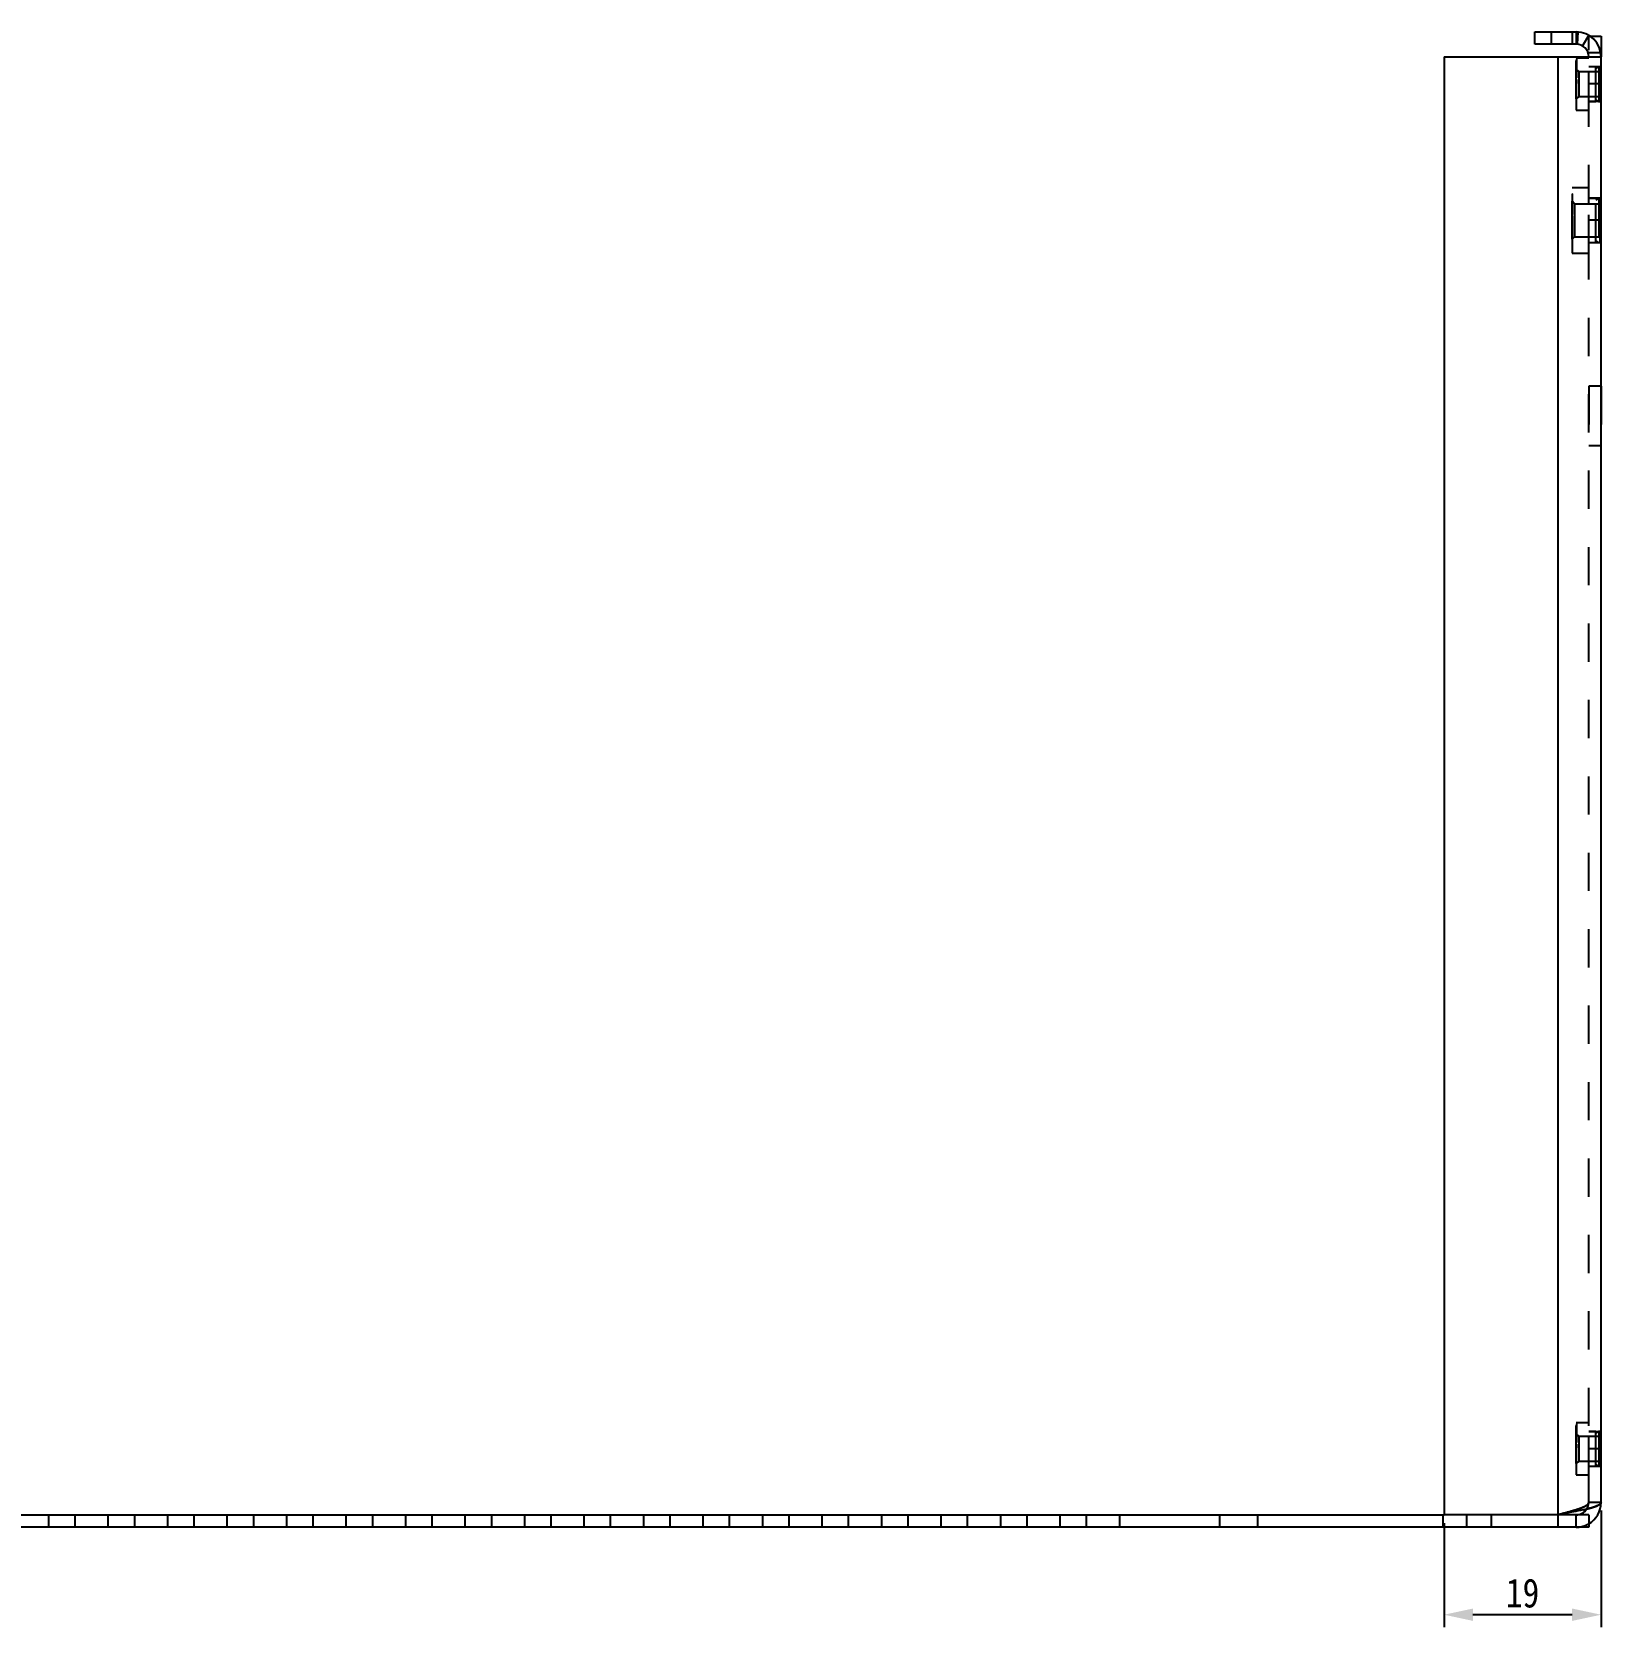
# Model space of a CAD drawing. Header units: millimetres. Extents: x -177 to 18421, y -5017 to 3255.
# Drawn here: x 13951.5 to 14141.4, y 1506.1 to 1699.2 of the extents above; entities that cross this region are included whole.
import ezdxf

# ---------------------------------------------------------------- set-up
doc = ezdxf.new("R2010")
doc.units = ezdxf.units.MM
doc.header["$LTSCALE"] = 46.255
doc.header["$PDMODE"] = 3
doc.header["$PDSIZE"] = 8
doc.linetypes.add('HIDDEN', pattern=[0.2, 0.1, -0.1])
doc.layers.get('0').update_dxf_attribs({"linetype": 'CONTINUOUS'})
doc.layers.get('Defpoints').update_dxf_attribs({"linetype": 'CONTINUOUS'})
doc.layers.add('02___PRT_ALL_AXES', color=7, linetype='CONTINUOUS')
doc.layers.add('DEFAULT_2', color=8, linetype='HIDDEN')
doc.styles.get("Standard").update_dxf_attribs({"font": 'txt', "width": 0.85})
doc.dimstyles.new('DIMSTYLE_1', dxfattribs={"dimtxt": 3.5, "dimasz": 3.5, "dimexe": 1.5, "dimexo": 1, "dimgap": 0.875, "dimtad": 1, "dimdsep": 46, "dimtxsty": 'Standard', "dimblk": '_FILLED', "dimcen": 0.09, "dimadec": 0, "dimazin": 0, "dimtp": 0.01, "dimtm": 0.01, "dimtfac": 1, "dimtofl": 0, "dimtmove": 0, "dimatfit": 3, "dimldrblk": '_FILLED', "dimfxl": 0, "dimtolj": 1, "dimarcsym": 0})

# ---------------------------------------------------------------- blocks, each defined once
blk = doc.blocks.new('_FILLED')
at = {"color": 0, "linetype": 'ByBlock'}
blk.add_solid([(0, 0), (-1, 0.214), (-1, -0.214)], dxfattribs=at)
blk = doc.blocks.new('*D189')
at = {"color": 0, "linetype": 'Continuous', "lineweight": -2, "transparency": 16777216}
for p, q in [((14141.36, 1520.18), (14141.36, 1506.08)), ((14122.36, 1518.68), (14122.36, 1506.08)), ((14137.86, 1507.58), (14125.86, 1507.58))]:
    blk.add_line(p, q, dxfattribs=at)
at = {"layer": 'Defpoints', "color": 0, "linetype": 'Continuous', "transparency": 16777216}
for p in [(14122.36, 1519.68), (14141.36, 1521.18), (14122.36, 1507.58)]:
    blk.add_point(p, dxfattribs=at)
at = {"color": 0, "linetype": 'Continuous', "lineweight": -2, "transparency": 16777216, "xscale": 3.5, "yscale": 3.5, "zscale": 3.5, "rotation": 180}
blk.add_blockref('_FILLED', (14122.36, 1507.58), dxfattribs=at)
at = {"color": 0, "linetype": 'Continuous', "lineweight": -2, "transparency": 16777216, "xscale": 3.5, "yscale": 3.5, "zscale": 3.5}
blk.add_blockref('_FILLED', (14141.36, 1507.58), dxfattribs=at)
at = {"color": 0, "linetype": 'Continuous', "transparency": 16777216, "insert": (14131.86, 1511.96), "char_height": 3.5, "width": 8.5, "attachment_point": 2}
blk.add_mtext('\\A1;19', dxfattribs=at)

msp = doc.modelspace()

# ---------------------------------------------------------------- linework, layer by layer
at = {"color": 3, "linetype": 'Continuous'}
for p, q in [((14133.362, 1699.177), (14138.362, 1699.177)), ((14141.362, 1698.677), (14141.362, 1696.677)), ((14122.362, 1696.177), (14141.362, 1696.177)), ((14122.362, 1696.177), (14122.362, 1519.677)), ((14136.162, 1519.677), (14136.162, 1696.177)), ((14141.362, 1521.177), (14141.362, 1696.177)), ((14136.162, 1519.677), (14122.362, 1519.677)), ((14139.862, 1518.177), (13844.662, 1518.177))]:
    msp.add_line(p, q, dxfattribs=at)
at = {"color": 7, "linetype": 'Continuous'}
for p, q in [((14133.362, 1697.677), (14133.362, 1699.177)), ((14138.362, 1697.677), (14133.362, 1697.677)), ((14135.362, 1697.677), (14135.362, 1699.177)), ((14138.362, 1699.177), (14138.362, 1697.677)), ((14138.535, 1699.172), (14138.448, 1697.674)), ((14139.862, 1698.775), (14139.112, 1697.476)), ((14139.979, 1698.677), (14141.362, 1698.677)), ((13862.261, 1519.677), (14122.263, 1519.677)), ((14095.212, 1518.177), (14095.212, 1519.677)), ((14099.803, 1518.177), (14099.803, 1519.677)), ((14122.263, 1518.177), (14122.263, 1519.677)), ((14139.862, 1519.677), (14136.162, 1519.677)), ((14136.162, 1518.177), (14136.162, 1519.677)), ((14139.862, 1519.677), (14139.862, 1518.177))]:
    msp.add_line(p, q, dxfattribs=at)
at = {"color": 3, "linetype": 'Continuous'}
for centre, start, end in [((14138.362, 1696.177), 0, 90), ((14138.362, 1521.177), 300, 0)]:
    msp.add_arc(centre, 3, start, end, dxfattribs=at)
at = {"color": 7, "linetype": 'Continuous'}
for centre, start, end in [((14138.362, 1696.177), 0, 90), ((14138.362, 1521.177), 270, 327.53166)]:
    msp.add_arc(centre, 1.5, start, end, dxfattribs=at)
at = {"color": 3, "linetype": 'Continuous'}
msp.add_open_spline([(14137.769, 1519.977), (14137.234, 1519.873), (14136.698, 1519.775), (14136.162, 1519.677)], degree=3, dxfattribs=at)
for points, knots in [([(14139.219, 1520.277), (14139.106, 1520.251), (14138.624, 1520.145), (14138.14, 1520.048), (14137.769, 1519.977)], [0, 0, 0, 0, 0.2348807, 1, 1, 1, 1]), ([(14140.08, 1520.492), (14140.014, 1520.473), (14139.728, 1520.396), (14139.44, 1520.327), (14139.219, 1520.277)], [0, 0, 0, 0, 0.2315353, 1, 1, 1, 1]), ([(14141.362, 1521.177), (14141.362, 1521.018), (14140.827, 1520.699), (14140.405, 1520.582), (14140.08, 1520.492)], [0, 0, 0, 0, 0.3203316, 1, 1, 1, 1])]:
    msp.add_open_spline(points, degree=3, knots=knots, dxfattribs=at)
at = {"layer": '02___PRT_ALL_AXES', "color": 8, "linetype": 'HIDDEN'}
for p, q in [((14138.362, 1696.052), (14139.862, 1696.052)), ((14139.862, 1689.702), (14139.862, 1696.052)), ((14138.662, 1694.377), (14141.232, 1694.377)), ((14139.862, 1694.987), (14140.712, 1694.987)), ((14139.862, 1694.977), (14141.362, 1694.977)), ((14140.712, 1694.787), (14141.102, 1694.987)), ((14140.712, 1690.767), (14140.712, 1694.987)), ((14141.102, 1694.987), (14141.232, 1694.987)), ((14141.102, 1694.987), (14141.102, 1690.767)), ((14141.232, 1690.767), (14141.232, 1694.987)), ((14141.362, 1690.777), (14141.362, 1694.977)), ((14138.362, 1692.877), (14138.362, 1689.702)), ((14141.362, 1692.877), (14139.862, 1692.877)), ((14138.362, 1689.702), (14139.862, 1689.702)), ((14138.662, 1691.377), (14141.232, 1691.377)), ((14139.862, 1690.777), (14141.362, 1690.777)), ((14139.862, 1690.767), (14140.712, 1690.767)), ((14140.712, 1690.967), (14141.102, 1690.767)), ((14141.102, 1690.767), (14141.232, 1690.767)), ((14137.862, 1680.352), (14139.862, 1680.352)), ((14139.862, 1672.402), (14139.862, 1680.352)), ((14138.162, 1678.377), (14141.232, 1678.377)), ((14139.862, 1679.077), (14141.362, 1679.077)), ((14139.862, 1679.067), (14140.712, 1679.067)), ((14140.712, 1678.867), (14141.102, 1679.067)), ((14140.712, 1673.687), (14140.712, 1679.067)), ((14141.102, 1679.067), (14141.232, 1679.067)), ((14141.102, 1679.067), (14141.102, 1673.687)), ((14141.232, 1673.687), (14141.232, 1679.067)), ((14141.362, 1673.677), (14141.362, 1679.077)), ((14137.862, 1676.377), (14137.862, 1672.402)), ((14141.362, 1676.377), (14139.862, 1676.377)), ((14138.162, 1674.377), (14141.232, 1674.377)), ((14137.862, 1672.402), (14139.862, 1672.402)), ((14139.862, 1673.687), (14140.712, 1673.687)), ((14139.862, 1673.677), (14141.362, 1673.677)), ((14140.712, 1673.887), (14141.102, 1673.687)), ((14141.102, 1673.687), (14141.232, 1673.687)), ((14141.362, 1656.277), (14139.862, 1656.277)), ((14139.862, 1656.277), (14139.862, 1649.077)), ((14141.362, 1656.277), (14141.362, 1649.077)), ((14141.362, 1649.077), (14139.862, 1649.077)), ((14138.362, 1530.852), (14139.862, 1530.852)), ((14139.862, 1524.502), (14139.862, 1530.852)), ((14139.862, 1529.787), (14140.712, 1529.787)), ((14139.862, 1529.777), (14141.362, 1529.777)), ((14140.712, 1529.587), (14141.102, 1529.787)), ((14140.712, 1525.567), (14140.712, 1529.787)), ((14141.102, 1529.787), (14141.232, 1529.787)), ((14141.102, 1529.787), (14141.102, 1525.567)), ((14141.232, 1525.567), (14141.232, 1529.787)), ((14141.362, 1525.579), (14141.362, 1529.775)), ((14138.362, 1527.677), (14138.362, 1524.502)), ((14138.662, 1529.177), (14141.232, 1529.177)), ((14141.362, 1527.677), (14139.862, 1527.677)), ((14138.662, 1526.177), (14141.232, 1526.177)), ((14139.862, 1525.577), (14141.362, 1525.577)), ((14139.862, 1525.567), (14140.712, 1525.567)), ((14140.712, 1525.767), (14141.102, 1525.567)), ((14141.102, 1525.567), (14141.232, 1525.567)), ((14138.362, 1524.502), (14139.862, 1524.502))]:
    msp.add_line(p, q, dxfattribs=at)
at = {"layer": 'DEFAULT_2', "color": 8, "linetype": 'HIDDEN'}
for p, q in [((14137.862, 1699.177), (14137.862, 1697.677)), ((14139.862, 1698.677), (14139.979, 1698.677)), ((14139.862, 1521.177), (14139.862, 1698.677)), ((14138.362, 1691.077), (14138.362, 1696.052)), ((14138.362, 1695.9), (14138.412, 1695.9)), ((14138.362, 1695.809), (14138.412, 1695.809)), ((14138.362, 1695.733), (14138.412, 1695.733)), ((14138.362, 1695.679), (14138.412, 1695.679)), ((14138.362, 1695.641), (14138.412, 1695.641)), ((14138.412, 1693.614), (14138.412, 1695.9)), ((14139.862, 1696.677), (14141.362, 1696.677)), ((14141.362, 1696.677), (14141.362, 1696.177)), ((14138.362, 1695.36), (14138.412, 1695.36)), ((14138.362, 1695.31), (14138.412, 1695.31)), ((14138.362, 1695.295), (14138.412, 1695.295)), ((14138.362, 1695.278), (14138.412, 1695.278)), ((14138.362, 1695.236), (14138.412, 1695.236)), ((14138.362, 1695.234), (14138.412, 1695.234)), ((14138.362, 1695.231), (14138.412, 1695.231)), ((14138.362, 1695.229), (14138.412, 1695.229)), ((14138.362, 1695.212), (14138.412, 1695.212)), ((14138.362, 1695.208), (14138.412, 1695.208)), ((14138.362, 1695.205), (14138.412, 1695.205)), ((14138.362, 1695.203), (14138.412, 1695.203)), ((14138.362, 1695.2), (14138.412, 1695.2)), ((14138.362, 1695.197), (14138.412, 1695.197)), ((14138.362, 1695.169), (14138.412, 1695.169)), ((14138.362, 1695.163), (14138.412, 1695.163)), ((14138.362, 1695.155), (14138.412, 1695.155)), ((14138.362, 1695.154), (14138.412, 1695.154)), ((14138.362, 1695.142), (14138.412, 1695.142)), ((14138.362, 1695.126), (14138.412, 1695.126)), ((14138.362, 1695.12), (14138.412, 1695.12)), ((14138.362, 1695.113), (14138.412, 1695.113)), ((14138.362, 1695.112), (14138.412, 1695.112)), ((14138.362, 1695.101), (14138.412, 1695.101)), ((14138.362, 1695.1), (14138.412, 1695.1)), ((14138.362, 1695.093), (14138.412, 1695.093)), ((14138.362, 1695.074), (14138.412, 1695.074)), ((14138.362, 1695.058), (14138.412, 1695.058)), ((14138.362, 1695.057), (14138.412, 1695.057)), ((14138.362, 1695.047), (14138.412, 1695.047)), ((14138.362, 1695.034), (14138.412, 1695.034)), ((14138.362, 1695.031), (14138.412, 1695.031)), ((14138.362, 1695.027), (14138.412, 1695.027)), ((14138.362, 1695.016), (14138.412, 1695.016)), ((14138.362, 1695.015), (14138.412, 1695.015)), ((14138.362, 1695.007), (14138.412, 1695.007)), ((14138.362, 1695.004), (14138.412, 1695.004)), ((14138.362, 1694.985), (14138.412, 1694.985)), ((14138.362, 1694.983), (14138.412, 1694.983)), ((14138.362, 1694.982), (14138.412, 1694.982)), ((14138.362, 1694.979), (14138.412, 1694.979)), ((14138.362, 1694.971), (14138.412, 1694.971)), ((14138.362, 1694.967), (14138.412, 1694.967)), ((14138.362, 1694.96), (14138.412, 1694.96)), ((14138.362, 1694.957), (14138.412, 1694.957)), ((14138.362, 1694.935), (14138.412, 1694.935)), ((14138.362, 1694.922), (14138.412, 1694.922)), ((14138.362, 1694.91), (14138.412, 1694.91)), ((14138.362, 1694.907), (14138.412, 1694.907)), ((14138.362, 1694.899), (14138.412, 1694.899)), ((14138.362, 1694.896), (14138.412, 1694.896)), ((14138.362, 1694.893), (14138.412, 1694.893)), ((14138.362, 1694.891), (14138.412, 1694.891)), ((14138.362, 1694.882), (14138.412, 1694.882)), ((14138.362, 1694.878), (14138.412, 1694.878)), ((14138.362, 1694.855), (14138.412, 1694.855)), ((14138.362, 1694.852), (14138.412, 1694.852)), ((14138.362, 1694.821), (14138.412, 1694.821)), ((14138.362, 1694.814), (14138.412, 1694.814)), ((14138.362, 1694.801), (14138.412, 1694.801)), ((14138.362, 1694.799), (14138.412, 1694.799)), ((14138.362, 1694.794), (14138.412, 1694.794)), ((14138.362, 1694.769), (14138.412, 1694.769)), ((14138.362, 1694.759), (14138.412, 1694.759)), ((14138.362, 1694.756), (14138.412, 1694.756)), ((14138.362, 1694.726), (14138.412, 1694.726)), ((14138.362, 1694.715), (14138.412, 1694.715)), ((14138.362, 1694.698), (14138.412, 1694.698)), ((14138.662, 1694.377), (14138.362, 1694.677)), ((14138.362, 1694.662), (14138.412, 1694.662)), ((14138.362, 1694.654), (14138.412, 1694.654)), ((14138.362, 1694.605), (14138.412, 1694.605)), ((14138.362, 1694.602), (14138.412, 1694.602)), ((14138.362, 1694.547), (14138.412, 1694.547)), ((14138.362, 1694.537), (14138.412, 1694.537)), ((14138.362, 1694.519), (14138.412, 1694.519)), ((14138.362, 1694.512), (14138.412, 1694.512)), ((14138.362, 1694.506), (14138.412, 1694.506)), ((14138.362, 1694.49), (14138.412, 1694.49)), ((14138.362, 1694.485), (14138.412, 1694.485)), ((14138.362, 1694.476), (14138.412, 1694.476)), ((14138.362, 1694.461), (14138.412, 1694.461)), ((14138.362, 1694.444), (14138.412, 1694.444)), ((14138.362, 1694.423), (14138.412, 1694.423)), ((14138.362, 1694.419), (14138.412, 1694.419)), ((14138.362, 1694.409), (14138.412, 1694.409)), ((14138.362, 1694.399), (14138.412, 1694.399)), ((14138.362, 1694.395), (14138.412, 1694.395)), ((14138.362, 1694.264), (14138.412, 1694.264)), ((14138.362, 1694.264), (14138.412, 1694.264)), ((14138.362, 1694.223), (14138.412, 1694.223)), ((14138.362, 1694.196), (14138.412, 1694.196)), ((14138.362, 1694.126), (14138.412, 1694.126)), ((14138.362, 1693.874), (14138.412, 1693.874)), ((14138.362, 1693.814), (14138.412, 1693.814)), ((14138.362, 1693.801), (14138.412, 1693.801)), ((14138.362, 1693.779), (14138.412, 1693.779)), ((14138.362, 1693.703), (14138.412, 1693.703)), ((14138.362, 1693.649), (14138.412, 1693.649)), ((14138.362, 1693.614), (14138.412, 1693.614)), ((14138.662, 1694.377), (14138.662, 1691.377)), ((14138.362, 1693.419), (14138.412, 1693.419)), ((14138.362, 1693.408), (14138.412, 1693.408)), ((14138.362, 1693.403), (14138.412, 1693.403)), ((14138.362, 1693.374), (14138.412, 1693.374)), ((14138.362, 1693.362), (14138.412, 1693.362)), ((14138.362, 1693.342), (14138.412, 1693.342)), ((14138.362, 1693.335), (14138.412, 1693.335)), ((14138.362, 1693.325), (14138.412, 1693.325)), ((14138.362, 1693.324), (14138.412, 1693.324)), ((14138.362, 1693.317), (14138.412, 1693.317)), ((14138.362, 1693.315), (14138.412, 1693.315)), ((14138.362, 1693.306), (14138.412, 1693.306)), ((14138.362, 1693.304), (14138.412, 1693.304)), ((14138.362, 1693.291), (14138.412, 1693.291)), ((14138.362, 1693.262), (14138.412, 1693.262)), ((14138.362, 1693.261), (14138.412, 1693.261)), ((14138.362, 1693.26), (14138.412, 1693.26)), ((14138.362, 1693.258), (14138.412, 1693.258)), ((14138.362, 1693.25), (14138.412, 1693.25)), ((14138.362, 1693.244), (14138.412, 1693.244)), ((14138.362, 1693.234), (14138.412, 1693.234)), ((14138.362, 1693.21), (14138.412, 1693.21)), ((14138.362, 1693.204), (14138.412, 1693.204)), ((14138.362, 1693.203), (14138.412, 1693.203)), ((14138.362, 1693.196), (14138.412, 1693.196)), ((14138.362, 1693.165), (14138.412, 1693.165)), ((14138.362, 1693.156), (14138.412, 1693.156)), ((14138.362, 1693.144), (14138.412, 1693.144)), ((14138.362, 1693.139), (14138.412, 1693.139)), ((14138.362, 1693.135), (14138.412, 1693.135)), ((14138.362, 1693.122), (14138.412, 1693.122)), ((14138.362, 1693.093), (14138.412, 1693.093)), ((14138.362, 1693.092), (14138.412, 1693.092)), ((14138.362, 1693.09), (14138.412, 1693.09)), ((14138.362, 1693.083), (14138.412, 1693.083)), ((14138.362, 1693.082), (14138.412, 1693.082)), ((14138.362, 1693.076), (14138.412, 1693.076)), ((14138.362, 1693.055), (14138.412, 1693.055)), ((14138.362, 1693.048), (14138.412, 1693.048)), ((14138.362, 1693.04), (14138.412, 1693.04)), ((14138.362, 1693.029), (14138.412, 1693.029)), ((14138.362, 1693.024), (14138.412, 1693.024)), ((14138.362, 1693.022), (14138.412, 1693.022)), ((14138.362, 1693.021), (14138.412, 1693.021)), ((14138.362, 1693.017), (14138.412, 1693.017)), ((14138.362, 1692.984), (14138.412, 1692.984)), ((14138.362, 1692.976), (14138.412, 1692.976)), ((14138.362, 1692.97), (14138.412, 1692.97)), ((14138.362, 1692.954), (14138.412, 1692.954)), ((14138.362, 1692.949), (14138.412, 1692.949)), ((14138.362, 1692.943), (14138.412, 1692.943)), ((14138.362, 1692.94), (14138.412, 1692.94)), ((14138.412, 1692.94), (14138.412, 1693.419)), ((14138.662, 1691.377), (14138.362, 1691.077)), ((14137.862, 1674.077), (14137.862, 1680.352)), ((14137.862, 1679.594), (14137.912, 1679.594)), ((14137.862, 1679.517), (14137.912, 1679.517)), ((14137.862, 1679.31), (14137.912, 1679.31)), ((14137.862, 1679.296), (14137.912, 1679.296)), ((14137.862, 1679.232), (14137.912, 1679.232)), ((14137.862, 1679.13), (14137.912, 1679.13)), ((14137.862, 1679.097), (14137.912, 1679.097)), ((14137.862, 1679.041), (14137.912, 1679.041)), ((14137.862, 1679.039), (14137.912, 1679.039)), ((14137.862, 1679.006), (14137.912, 1679.006)), ((14137.862, 1678.991), (14137.912, 1678.991)), ((14137.862, 1678.958), (14137.912, 1678.958)), ((14137.862, 1678.932), (14137.912, 1678.932)), ((14137.862, 1678.902), (14137.912, 1678.902)), ((14137.862, 1678.893), (14137.912, 1678.893)), ((14137.862, 1678.836), (14137.912, 1678.836)), ((14137.862, 1678.834), (14137.912, 1678.834)), ((14137.862, 1678.829), (14137.912, 1678.829)), ((14137.862, 1678.78), (14137.912, 1678.78)), ((14137.862, 1678.775), (14137.912, 1678.775)), ((14137.862, 1678.77), (14137.912, 1678.77)), ((14137.862, 1678.769), (14137.912, 1678.769)), ((14137.862, 1678.749), (14137.912, 1678.749)), ((14137.862, 1678.735), (14137.912, 1678.735)), ((14137.862, 1678.729), (14137.912, 1678.729)), ((14137.862, 1678.726), (14137.912, 1678.726)), ((14137.862, 1678.706), (14137.912, 1678.706)), ((14137.862, 1678.702), (14137.912, 1678.702)), ((14138.162, 1678.377), (14137.862, 1678.677)), ((14137.862, 1678.674), (14137.912, 1678.674)), ((14137.862, 1678.671), (14137.912, 1678.671)), ((14137.862, 1678.665), (14137.912, 1678.665)), ((14137.862, 1678.662), (14137.912, 1678.662)), ((14137.862, 1678.637), (14137.912, 1678.637)), ((14137.862, 1678.635), (14137.912, 1678.635)), ((14137.862, 1678.59), (14137.912, 1678.59)), ((14137.862, 1678.559), (14137.912, 1678.559)), ((14137.862, 1678.497), (14137.912, 1678.497)), ((14137.862, 1678.486), (14137.912, 1678.486)), ((14137.862, 1678.425), (14137.912, 1678.425)), ((14137.862, 1678.249), (14137.912, 1678.249)), ((14137.862, 1678.196), (14137.912, 1678.196)), ((14137.862, 1678.177), (14137.912, 1678.177)), ((14137.862, 1678.162), (14137.912, 1678.162)), ((14137.862, 1678.134), (14137.912, 1678.134)), ((14137.862, 1678.1), (14137.912, 1678.1)), ((14137.862, 1678.066), (14137.912, 1678.066)), ((14137.912, 1677.069), (14137.912, 1679.594)), ((14138.162, 1678.377), (14138.162, 1674.377)), ((14137.862, 1677.906), (14137.912, 1677.906)), ((14137.862, 1677.82), (14137.912, 1677.82)), ((14137.862, 1677.813), (14137.912, 1677.813)), ((14137.862, 1677.775), (14137.912, 1677.775)), ((14137.862, 1677.765), (14137.912, 1677.765)), ((14137.862, 1677.661), (14137.912, 1677.661)), ((14137.862, 1677.649), (14137.912, 1677.649)), ((14137.862, 1677.577), (14137.912, 1677.577)), ((14137.862, 1677.357), (14137.912, 1677.357)), ((14137.862, 1677.313), (14137.912, 1677.313)), ((14137.862, 1677.265), (14137.912, 1677.265)), ((14137.862, 1677.238), (14137.912, 1677.238)), ((14137.862, 1677.208), (14137.912, 1677.208)), ((14137.862, 1677.095), (14137.912, 1677.095)), ((14137.862, 1677.069), (14137.912, 1677.069)), ((14137.862, 1676.898), (14137.912, 1676.898)), ((14137.862, 1676.89), (14137.912, 1676.89)), ((14137.862, 1676.879), (14137.912, 1676.879)), ((14137.862, 1676.858), (14137.912, 1676.858)), ((14137.862, 1676.836), (14137.912, 1676.836)), ((14137.862, 1676.821), (14137.912, 1676.821)), ((14137.862, 1676.819), (14137.912, 1676.819)), ((14137.862, 1676.816), (14137.912, 1676.816)), ((14137.862, 1676.801), (14137.912, 1676.801)), ((14137.862, 1676.79), (14137.912, 1676.79)), ((14137.862, 1676.787), (14137.912, 1676.787)), ((14137.862, 1676.767), (14137.912, 1676.767)), ((14137.862, 1676.758), (14137.912, 1676.758)), ((14137.862, 1676.748), (14137.912, 1676.748)), ((14137.862, 1676.746), (14137.912, 1676.746)), ((14137.862, 1676.744), (14137.912, 1676.744)), ((14137.862, 1676.73), (14137.912, 1676.73)), ((14137.862, 1676.729), (14137.912, 1676.729)), ((14137.862, 1676.719), (14137.912, 1676.719)), ((14137.862, 1676.703), (14137.912, 1676.703)), ((14137.862, 1676.7), (14137.912, 1676.7)), ((14137.862, 1676.694), (14137.912, 1676.694)), ((14137.862, 1676.684), (14137.912, 1676.684)), ((14137.862, 1676.661), (14137.912, 1676.661)), ((14137.862, 1676.639), (14137.912, 1676.639)), ((14137.862, 1676.628), (14137.912, 1676.628)), ((14137.862, 1676.619), (14137.912, 1676.619)), ((14137.862, 1676.61), (14137.912, 1676.61)), ((14137.862, 1676.587), (14137.912, 1676.587)), ((14137.862, 1676.577), (14137.912, 1676.577)), ((14137.862, 1676.571), (14137.912, 1676.571)), ((14137.862, 1676.568), (14137.912, 1676.568)), ((14137.862, 1676.565), (14137.912, 1676.565)), ((14137.862, 1676.551), (14137.912, 1676.551)), ((14137.862, 1676.53), (14137.912, 1676.53)), ((14137.862, 1676.528), (14137.912, 1676.528)), ((14137.862, 1676.526), (14137.912, 1676.526)), ((14137.862, 1676.517), (14137.912, 1676.517)), ((14137.862, 1676.515), (14137.912, 1676.515)), ((14137.862, 1676.513), (14137.912, 1676.513)), ((14137.862, 1676.509), (14137.912, 1676.509)), ((14137.862, 1676.508), (14137.912, 1676.508)), ((14137.862, 1676.498), (14137.912, 1676.498)), ((14137.862, 1676.482), (14137.912, 1676.482)), ((14137.862, 1676.458), (14137.912, 1676.458)), ((14137.862, 1676.452), (14137.912, 1676.452)), ((14137.862, 1676.439), (14137.912, 1676.439)), ((14137.862, 1676.439), (14137.912, 1676.439)), ((14137.862, 1676.433), (14137.912, 1676.433)), ((14137.862, 1676.433), (14137.912, 1676.433)), ((14137.912, 1676.433), (14137.912, 1676.898)), ((14138.162, 1674.377), (14137.862, 1674.077)), ((14138.362, 1525.877), (14138.362, 1530.852)), ((14138.362, 1530.7), (14138.412, 1530.7)), ((14138.362, 1530.609), (14138.412, 1530.609)), ((14138.362, 1530.533), (14138.412, 1530.533)), ((14138.362, 1530.479), (14138.412, 1530.479)), ((14138.362, 1530.441), (14138.412, 1530.441)), ((14138.362, 1530.16), (14138.412, 1530.16)), ((14138.362, 1530.11), (14138.412, 1530.11)), ((14138.362, 1530.095), (14138.412, 1530.095)), ((14138.362, 1530.078), (14138.412, 1530.078)), ((14138.362, 1530.036), (14138.412, 1530.036)), ((14138.362, 1530.034), (14138.412, 1530.034)), ((14138.362, 1530.031), (14138.412, 1530.031)), ((14138.362, 1530.029), (14138.412, 1530.029)), ((14138.362, 1530.012), (14138.412, 1530.012)), ((14138.362, 1530.008), (14138.412, 1530.008)), ((14138.362, 1530.005), (14138.412, 1530.005)), ((14138.362, 1530.003), (14138.412, 1530.003)), ((14138.362, 1530), (14138.412, 1530)), ((14138.362, 1529.997), (14138.412, 1529.997)), ((14138.362, 1529.969), (14138.412, 1529.969)), ((14138.362, 1529.963), (14138.412, 1529.963)), ((14138.362, 1529.955), (14138.412, 1529.955)), ((14138.362, 1529.954), (14138.412, 1529.954)), ((14138.362, 1529.942), (14138.412, 1529.942)), ((14138.362, 1529.926), (14138.412, 1529.926)), ((14138.362, 1529.92), (14138.412, 1529.92)), ((14138.362, 1529.913), (14138.412, 1529.913)), ((14138.362, 1529.912), (14138.412, 1529.912)), ((14138.362, 1529.901), (14138.412, 1529.901)), ((14138.362, 1529.9), (14138.412, 1529.9)), ((14138.362, 1529.893), (14138.412, 1529.893)), ((14138.362, 1529.874), (14138.412, 1529.874)), ((14138.362, 1529.858), (14138.412, 1529.858)), ((14138.362, 1529.857), (14138.412, 1529.857)), ((14138.362, 1529.847), (14138.412, 1529.847)), ((14138.362, 1529.834), (14138.412, 1529.834)), ((14138.362, 1529.831), (14138.412, 1529.831)), ((14138.362, 1529.827), (14138.412, 1529.827)), ((14138.362, 1529.816), (14138.412, 1529.816)), ((14138.362, 1529.815), (14138.412, 1529.815)), ((14138.362, 1529.807), (14138.412, 1529.807)), ((14138.362, 1529.804), (14138.412, 1529.804)), ((14138.362, 1529.785), (14138.412, 1529.785)), ((14138.362, 1529.783), (14138.412, 1529.783)), ((14138.362, 1529.782), (14138.412, 1529.782)), ((14138.362, 1529.779), (14138.412, 1529.779)), ((14138.362, 1529.771), (14138.412, 1529.771)), ((14138.362, 1529.767), (14138.412, 1529.767)), ((14138.362, 1529.76), (14138.412, 1529.76)), ((14138.362, 1529.757), (14138.412, 1529.757)), ((14138.362, 1529.735), (14138.412, 1529.735)), ((14138.362, 1529.722), (14138.412, 1529.722)), ((14138.362, 1529.71), (14138.412, 1529.71)), ((14138.362, 1529.707), (14138.412, 1529.707)), ((14138.362, 1529.699), (14138.412, 1529.699)), ((14138.362, 1529.696), (14138.412, 1529.696)), ((14138.362, 1529.693), (14138.412, 1529.693)), ((14138.362, 1529.691), (14138.412, 1529.691)), ((14138.362, 1529.682), (14138.412, 1529.682)), ((14138.362, 1529.678), (14138.412, 1529.678)), ((14138.362, 1529.655), (14138.412, 1529.655)), ((14138.362, 1529.652), (14138.412, 1529.652)), ((14138.362, 1529.621), (14138.412, 1529.621)), ((14138.362, 1529.614), (14138.412, 1529.614)), ((14138.362, 1529.601), (14138.412, 1529.601)), ((14138.362, 1529.599), (14138.412, 1529.599)), ((14138.362, 1529.594), (14138.412, 1529.594)), ((14138.362, 1529.569), (14138.412, 1529.569)), ((14138.362, 1529.559), (14138.412, 1529.559)), ((14138.362, 1529.556), (14138.412, 1529.556)), ((14138.362, 1529.526), (14138.412, 1529.526)), ((14138.362, 1529.515), (14138.412, 1529.515)), ((14138.362, 1529.498), (14138.412, 1529.498)), ((14138.662, 1529.177), (14138.362, 1529.477)), ((14138.362, 1529.462), (14138.412, 1529.462)), ((14138.362, 1529.454), (14138.412, 1529.454)), ((14138.362, 1529.405), (14138.412, 1529.405)), ((14138.362, 1529.402), (14138.412, 1529.402)), ((14138.362, 1529.347), (14138.412, 1529.347)), ((14138.362, 1529.337), (14138.412, 1529.337)), ((14138.362, 1529.319), (14138.412, 1529.319)), ((14138.362, 1529.312), (14138.412, 1529.312)), ((14138.412, 1528.414), (14138.412, 1530.7)), ((14138.362, 1529.306), (14138.412, 1529.306)), ((14138.362, 1529.29), (14138.412, 1529.29)), ((14138.362, 1529.285), (14138.412, 1529.285)), ((14138.362, 1529.276), (14138.412, 1529.276)), ((14138.362, 1529.261), (14138.412, 1529.261)), ((14138.362, 1529.244), (14138.412, 1529.244)), ((14138.362, 1529.223), (14138.412, 1529.223)), ((14138.362, 1529.219), (14138.412, 1529.219)), ((14138.362, 1529.209), (14138.412, 1529.209)), ((14138.362, 1529.199), (14138.412, 1529.199)), ((14138.362, 1529.195), (14138.412, 1529.195)), ((14138.362, 1529.064), (14138.412, 1529.064)), ((14138.362, 1529.064), (14138.412, 1529.064)), ((14138.362, 1529.023), (14138.412, 1529.023)), ((14138.362, 1528.996), (14138.412, 1528.996)), ((14138.362, 1528.926), (14138.412, 1528.926)), ((14138.362, 1528.674), (14138.412, 1528.674)), ((14138.362, 1528.614), (14138.412, 1528.614)), ((14138.362, 1528.601), (14138.412, 1528.601)), ((14138.362, 1528.579), (14138.412, 1528.579)), ((14138.362, 1528.503), (14138.412, 1528.503)), ((14138.362, 1528.449), (14138.412, 1528.449)), ((14138.362, 1528.414), (14138.412, 1528.414)), ((14138.362, 1528.219), (14138.412, 1528.219)), ((14138.362, 1528.208), (14138.412, 1528.208)), ((14138.362, 1528.203), (14138.412, 1528.203)), ((14138.362, 1528.174), (14138.412, 1528.174)), ((14138.362, 1528.162), (14138.412, 1528.162)), ((14138.362, 1528.142), (14138.412, 1528.142)), ((14138.362, 1528.135), (14138.412, 1528.135)), ((14138.362, 1528.125), (14138.412, 1528.125)), ((14138.362, 1528.124), (14138.412, 1528.124)), ((14138.362, 1528.117), (14138.412, 1528.117)), ((14138.362, 1528.115), (14138.412, 1528.115)), ((14138.362, 1528.106), (14138.412, 1528.106)), ((14138.362, 1528.104), (14138.412, 1528.104)), ((14138.362, 1528.091), (14138.412, 1528.091)), ((14138.362, 1528.062), (14138.412, 1528.062)), ((14138.362, 1528.061), (14138.412, 1528.061)), ((14138.362, 1528.06), (14138.412, 1528.06)), ((14138.362, 1528.058), (14138.412, 1528.058)), ((14138.362, 1528.05), (14138.412, 1528.05)), ((14138.362, 1528.044), (14138.412, 1528.044)), ((14138.362, 1528.034), (14138.412, 1528.034)), ((14138.362, 1528.01), (14138.412, 1528.01)), ((14138.362, 1528.004), (14138.412, 1528.004)), ((14138.362, 1528.003), (14138.412, 1528.003)), ((14138.362, 1527.996), (14138.412, 1527.996)), ((14138.362, 1527.965), (14138.412, 1527.965)), ((14138.362, 1527.956), (14138.412, 1527.956)), ((14138.362, 1527.944), (14138.412, 1527.944)), ((14138.362, 1527.939), (14138.412, 1527.939)), ((14138.362, 1527.935), (14138.412, 1527.935)), ((14138.362, 1527.922), (14138.412, 1527.922)), ((14138.362, 1527.893), (14138.412, 1527.893)), ((14138.362, 1527.892), (14138.412, 1527.892)), ((14138.362, 1527.89), (14138.412, 1527.89)), ((14138.362, 1527.883), (14138.412, 1527.883)), ((14138.362, 1527.882), (14138.412, 1527.882)), ((14138.362, 1527.876), (14138.412, 1527.876)), ((14138.362, 1527.855), (14138.412, 1527.855)), ((14138.362, 1527.848), (14138.412, 1527.848)), ((14138.362, 1527.84), (14138.412, 1527.84)), ((14138.362, 1527.829), (14138.412, 1527.829)), ((14138.362, 1527.824), (14138.412, 1527.824)), ((14138.362, 1527.822), (14138.412, 1527.822)), ((14138.362, 1527.821), (14138.412, 1527.821)), ((14138.362, 1527.817), (14138.412, 1527.817)), ((14138.362, 1527.784), (14138.412, 1527.784)), ((14138.362, 1527.776), (14138.412, 1527.776)), ((14138.362, 1527.77), (14138.412, 1527.77)), ((14138.362, 1527.754), (14138.412, 1527.754)), ((14138.362, 1527.749), (14138.412, 1527.749)), ((14138.362, 1527.743), (14138.412, 1527.743)), ((14138.362, 1527.74), (14138.412, 1527.74)), ((14138.412, 1527.74), (14138.412, 1528.219)), ((14138.662, 1529.177), (14138.662, 1526.177)), ((14138.662, 1526.177), (14138.362, 1525.877)), ((13953.462, 1519.677), (13953.462, 1518.177)), ((13956.662, 1519.677), (13956.662, 1518.177)), ((13960.662, 1519.677), (13960.662, 1518.177)), ((13963.862, 1519.677), (13963.862, 1518.177)), ((13967.862, 1519.677), (13967.862, 1518.177)), ((13971.062, 1519.677), (13971.062, 1518.177)), ((13975.062, 1519.677), (13975.062, 1518.177)), ((13978.262, 1519.677), (13978.262, 1518.177)), ((13982.262, 1519.677), (13982.262, 1518.177)), ((13985.462, 1519.677), (13985.462, 1518.177)), ((13989.462, 1519.677), (13989.462, 1518.177)), ((13992.662, 1519.677), (13992.662, 1518.177)), ((13996.662, 1519.677), (13996.662, 1518.177)), ((13999.862, 1519.677), (13999.862, 1518.177)), ((14003.862, 1519.677), (14003.862, 1518.177)), ((14007.062, 1519.677), (14007.062, 1518.177)), ((14011.062, 1519.677), (14011.062, 1518.177)), ((14014.262, 1519.677), (14014.262, 1518.177)), ((14018.262, 1519.677), (14018.262, 1518.177)), ((14021.462, 1519.677), (14021.462, 1518.177)), ((14025.462, 1519.677), (14025.462, 1518.177)), ((14028.662, 1519.677), (14028.662, 1518.177)), ((14032.662, 1519.677), (14032.662, 1518.177)), ((14035.862, 1519.677), (14035.862, 1518.177)), ((14039.862, 1519.677), (14039.862, 1518.177)), ((14043.062, 1519.677), (14043.062, 1518.177)), ((14047.062, 1519.677), (14047.062, 1518.177)), ((14050.262, 1519.677), (14050.262, 1518.177)), ((14054.262, 1519.677), (14054.262, 1518.177)), ((14057.462, 1519.677), (14057.462, 1518.177)), ((14061.462, 1519.677), (14061.462, 1518.177)), ((14064.662, 1519.677), (14064.662, 1518.177)), ((14068.662, 1519.677), (14068.662, 1518.177)), ((14071.862, 1519.677), (14071.862, 1518.177)), ((14075.862, 1519.677), (14075.862, 1518.177)), ((14079.062, 1519.677), (14079.062, 1518.177)), ((14083.062, 1519.677), (14083.062, 1518.177)), ((14122.263, 1519.677), (14122.362, 1519.677)), ((14125.112, 1518.177), (14125.112, 1519.677)), ((14128.112, 1518.177), (14128.112, 1519.677)), ((14138.362, 1518.177), (14138.362, 1519.677)), ((14141.362, 1521.177), (14139.862, 1521.177))]:
    msp.add_line(p, q, dxfattribs=at)
for centre, radius, start, end in [((14134.216, 1542.374), 22.657, 282.75478, 283.88401), ((14138.362, 1521.177), 1.5, 327.53166, 0), ((14138.362, 1521.177), 3, 270, 300)]:
    msp.add_arc(centre, radius, start, end, dxfattribs=at)
for points, knots in [([(14139.862, 1521.177), (14139.862, 1521.02), (14139.455, 1520.67), (14138.677, 1520.382), (14137.51, 1520.02), (14136.635, 1519.799), (14136.162, 1519.677)], [0, 0, 0, 0, 0.1150481, 0.3322376, 0.6407097, 1, 1, 1, 1]), ([(14136.162, 1519.677), (14136.355, 1519.727), (14137.083, 1519.915), (14137.81, 1520.109), (14138.337, 1520.277)], [0, 0, 0, 0, 0.265019, 1, 1, 1, 1]), ([(14138.337, 1520.277), (14138.413, 1520.301), (14138.689, 1520.392), (14138.963, 1520.492), (14139.155, 1520.577)], [0, 0, 0, 0, 0.2753754, 1, 1, 1, 1]), ([(14139.155, 1520.577), (14139.21, 1520.601), (14139.393, 1520.686), (14139.571, 1520.785), (14139.681, 1520.877)], [0, 0, 0, 0, 0.2936085, 1, 1, 1, 1]), ([(14139.653, 1520.38), (14139.718, 1520.396), (14139.958, 1520.457), (14140.196, 1520.523), (14140.369, 1520.577)], [0, 0, 0, 0, 0.269731, 1, 1, 1, 1]), ([(14139.681, 1520.877), (14139.709, 1520.9), (14139.795, 1520.979), (14139.862, 1521.094), (14139.862, 1521.177)], [0, 0, 0, 0, 0.3056336, 1, 1, 1, 1]), ([(14140.369, 1520.577), (14140.623, 1520.656), (14140.969, 1520.76), (14141.362, 1521.046), (14141.362, 1521.177)], [0, 0, 0, 0, 0.6695731, 1, 1, 1, 1])]:
    msp.add_open_spline(points, degree=3, knots=knots, dxfattribs=at)

# ---------------------------------------------------------------- dimensions: what is measured, and where the dimension line sits
at = {"color": 2, "linetype": 'Continuous'}
dim = msp.add_linear_dim(base=(14122.362, 1507.582), p1=(14141.362, 1521.177), p2=(14122.362, 1519.677), angle=180, dimstyle='DIMSTYLE_1', dxfattribs=at)
dim.commit()
dim.dimension.update_dxf_attribs({"geometry": '*D189', "text_midpoint": (14131.862, 1507.582), "dimtype": 160})

doc.saveas('drawing.dxf')
